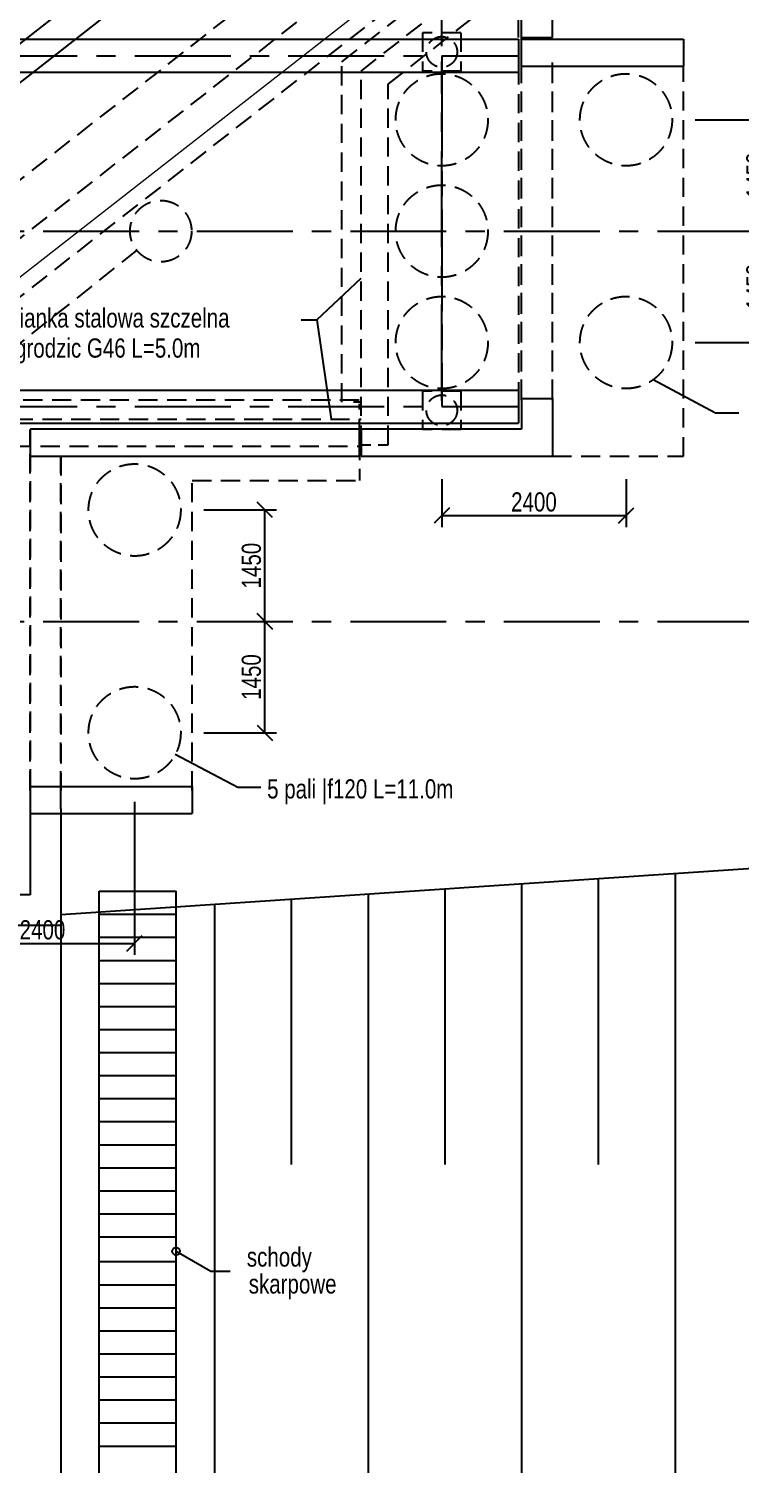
# Model space of a CAD drawing. Header units: millimetres. Extents: x -1069826 to 2704411, y -432732 to 412301.
# Drawn here: x 477732 to 487002, y 21810 to 40499 of the extents above; entities that cross this region are included whole.
import ezdxf
from ezdxf.enums import TextEntityAlignment as Align

# ---------------------------------------------------------------- set-up
doc = ezdxf.new("R2010")
doc.units = ezdxf.units.MM
doc.header["$LTSCALE"] = 1000
doc.header["$MEASUREMENT"] = 0
doc.linetypes.add('CENTER', pattern=[2, 1.25, -0.25, 0.25, -0.25])
doc.linetypes.add('HIDDEN', pattern=[0.375, 0.25, -0.125])
for name, color, linetype in [('0-RAM-T', 7, 'Continuous'), ('0-T', 7, 'Continuous'), ('61_RZEDNE-T', 7, 'Continuous'), ('AAA_WIADUKT', 7, 'Continuous'), ('DROGO-T', 7, 'Continuous'), ('DROGOWA', 7, 'Continuous'), ('WIADUKT', 7, 'Continuous')]:
    doc.layers.add(name, color=color, linetype=linetype)
doc.styles.add('CDMSTYLE', font='CDMSIMPL', dxfattribs={"width": 0.8, "bigfont": 'CDMBIGPL'})
doc.dimstyles.new('CDMOG-MM-100', dxfattribs={"dimscale": 100, "dimtxt": 2.5, "dimasz": 2, "dimexe": 1.5, "dimexo": 3, "dimgap": 0.5, "dimtad": 1, "dimdec": 0, "dimrnd": 1, "dimzin": 1, "dimdsep": 46, "dimtxsty": 'CDMSTYLE', "dimblk": 'OBLIQUE', "dimblk1": 'OBLIQUE', "dimblk2": 'OBLIQUE', "dimsah": 1, "dimcen": -2.5, "dimclrd": 9, "dimclre": 9, "dimclrt": 9, "dimadec": 0, "dimazin": 0, "dimtfac": 1, "dimtmove": 2, "dimatfit": 3, "dimldrblk": 'OBLIQUE', "dimfxl": 1, "dimtvp": 1, "dimtolj": 1, "dimtzin": 0, "dimarcsym": 0})
doc.dimstyles.new('CDMOG-MM-100$2', dxfattribs={"dimscale": 100, "dimtxt": 2.5, "dimasz": 2, "dimexe": 1.5, "dimexo": 5, "dimgap": 0.5, "dimtad": 1, "dimdec": 0, "dimrnd": 1, "dimzin": 1, "dimdsep": 46, "dimtxsty": 'CDMSTYLE', "dimblk": 'OBLIQUE', "dimblk1": 'CLOSED', "dimblk2": 'CLOSED', "dimsah": 1, "dimtsz": 1, "dimcen": -2.5, "dimclrd": 9, "dimclre": 9, "dimclrt": 9, "dimadec": 0, "dimazin": 0, "dimtfac": 1, "dimtmove": 2, "dimatfit": 3, "dimldrblk": 'CLOSED', "dimfxl": 1, "dimtvp": 1, "dimtolj": 1, "dimtzin": 0, "dimarcsym": 0})
doc.dimstyles.new('CDMOG-MM-200$7', dxfattribs={"dimscale": 200, "dimtxt": 2.5, "dimasz": 1, "dimexe": 1.5, "dimexo": 5, "dimgap": 0.5, "dimtad": 1, "dimdec": 0, "dimrnd": 1, "dimzin": 1, "dimdsep": 46, "dimtxsty": 'CDMSTYLE', "dimblk": 'OBLIQUE', "dimblk1": 'NONE', "dimblk2": 'NONE', "dimsah": 1, "dimtsz": 1, "dimcen": -2.5, "dimclrd": 9, "dimclre": 9, "dimclrt": 9, "dimadec": 0, "dimazin": 0, "dimtfac": 1, "dimtmove": 2, "dimatfit": 3, "dimldrblk": 'NONE', "dimfxl": 1, "dimtvp": 1, "dimtolj": 1, "dimtzin": 0, "dimarcsym": 0})

# ---------------------------------------------------------------- blocks, each defined once
blk = doc.blocks.new('*D627')
at = {"color": 9, "linetype": 'ByBlock', "transparency": 16777216}
blk.add_arc((461161, 32784), 3007, 0, 37.9933, dxfattribs=at)
for points in [[(463628, 34457), (463680, 34498), (463531, 34635)], [(464202, 32984), (464135, 32984), (464168, 32784)]]:
    blk.add_solid(points, dxfattribs=at)
at = {"layer": 'Defpoints', "color": 0, "linetype": 'ByBlock', "transparency": 16777216}
for p in [(488819, 54388), (464095, 33443), (427923, 32784), (508072, 32784), (436541, 13553)]:
    blk.add_point(p, dxfattribs=at)
at = {"color": 9, "linetype": 'ByBlock', "transparency": 16777216, "insert": (464070, 34075), "char_height": 250, "attachment_point": 5, "rotation": 293.9454, "style": 'CDMSTYLE'}
blk.add_mtext('\\A1;38°', dxfattribs=at)
blk = doc.blocks.new('_CLOSED')
at = {"color": 0, "linetype": 'ByBlock'}
for p, q in [((-1, 0.167), (0, 0)), ((-1, 0.167), (-1, -0.167)), ((0, 0), (-1, -0.167))]:
    blk.add_line(p, q, dxfattribs=at)
blk = doc.blocks.new('_OBLIQUE')
at = {"color": 0, "linetype": 'ByBlock'}
blk.add_line((-0.5, -0.5), (0.5, 0.5), dxfattribs=at)
blk = doc.blocks.new('*D628')
at = {"color": 9, "linetype": 'ByBlock', "transparency": 16777216}
blk.add_arc((467665, 37864), 3487, 0, 37.9933, dxfattribs=at)
for points in [[(470510, 39832), (470563, 39873), (470413, 40011)], [(471186, 38064), (471119, 38064), (471152, 37864)]]:
    blk.add_solid(points, dxfattribs=at)
at = {"layer": 'Defpoints', "color": 0, "linetype": 'ByBlock', "transparency": 16777216}
for p in [(488819, 54388), (471067, 38628), (427923, 37864), (508072, 37864), (436541, 13553)]:
    blk.add_point(p, dxfattribs=at)
at = {"color": 9, "linetype": 'ByBlock', "transparency": 16777216, "insert": (471128, 39056), "char_height": 250, "attachment_point": 5, "rotation": 288.9966, "style": 'CDMSTYLE'}
blk.add_mtext('\\A1;38°', dxfattribs=at)
blk = doc.blocks.new('*D630')
at = {"color": 9, "linetype": 'ByBlock', "transparency": 16777216}
for p, q in [((452114, 40274), (452114, 42255)), ((483114, 40274), (483114, 42255)), ((452114, 42105), (483114, 42105))]:
    blk.add_line(p, q, dxfattribs=at)
at = {"layer": 'Defpoints', "color": 0, "linetype": 'ByBlock', "transparency": 16777216}
for p in [(483114, 42105), (452114, 39974), (483114, 39974)]:
    blk.add_point(p, dxfattribs=at)
at = {"color": 9, "linetype": 'ByBlock', "transparency": 16777216, "xscale": 200, "yscale": 200, "zscale": 200, "rotation": 180}
blk.add_blockref('_OBLIQUE', (452114, 42105), dxfattribs=at)
at = {"color": 9, "linetype": 'ByBlock', "transparency": 16777216, "xscale": 200, "yscale": 200, "zscale": 200}
blk.add_blockref('_OBLIQUE', (483114, 42105), dxfattribs=at)
at = {"color": 9, "linetype": 'ByBlock', "transparency": 16777216, "insert": (469393, 42280), "char_height": 250, "attachment_point": 5, "style": 'CDMSTYLE'}
blk.add_mtext('\\A1;\\C1;31000', dxfattribs=at)
blk = doc.blocks.new('*D633')
at = {"color": 9, "linetype": 'ByBlock', "transparency": 16777216}
for p, q in [((452114, 40274), (452114, 42255)), ((483114, 40274), (483114, 42255)), ((452114, 42105), (483114, 42105))]:
    blk.add_line(p, q, dxfattribs=at)
at = {"layer": 'Defpoints', "color": 0, "linetype": 'ByBlock', "transparency": 16777216}
for p in [(483114, 42105), (452114, 39974), (483114, 39974)]:
    blk.add_point(p, dxfattribs=at)
at = {"color": 9, "linetype": 'ByBlock', "transparency": 16777216, "xscale": 200, "yscale": 200, "zscale": 200, "rotation": 180}
blk.add_blockref('_OBLIQUE', (452114, 42105), dxfattribs=at)
at = {"color": 9, "linetype": 'ByBlock', "transparency": 16777216, "xscale": 200, "yscale": 200, "zscale": 200}
blk.add_blockref('_OBLIQUE', (483114, 42105), dxfattribs=at)
at = {"color": 9, "linetype": 'ByBlock', "transparency": 16777216, "insert": (469393, 42280), "char_height": 250, "attachment_point": 5, "style": 'CDMSTYLE'}
blk.add_mtext('\\A1;\\C1;31000', dxfattribs=at)
blk = doc.blocks.new('_NONE')
at = {"color": 0, "linetype": 'ByBlock'}
blk.add_circle((0, 0), 0.25, dxfattribs=at)
blk = doc.blocks.new('*D865')
at = {"color": 9, "linetype": 'ByBlock', "transparency": 16777216}
for p, q in [((486414, 39314), (487531, 39314)), ((487381, 39314), (487381, 37864)), ((486414, 37864), (487531, 37864))]:
    blk.add_line(p, q, dxfattribs=at)
at = {"layer": 'Defpoints', "color": 0, "linetype": 'ByBlock', "transparency": 16777216}
for p in [(486114, 39314), (486114, 37864), (487381, 37864)]:
    blk.add_point(p, dxfattribs=at)
at = {"color": 9, "linetype": 'ByBlock', "transparency": 16777216, "xscale": 200, "yscale": 200, "zscale": 200}
for p, rotation in [((487381, 39314), 90), ((487381, 37864), 270)]:
    blk.add_blockref('_OBLIQUE', p, dxfattribs=dict(at, rotation=rotation))
at = {"color": 9, "linetype": 'ByBlock', "transparency": 16777216, "insert": (487206, 38589), "char_height": 250, "attachment_point": 5, "rotation": 90, "style": 'CDMSTYLE'}
blk.add_mtext('\\A1;1450', dxfattribs=at)
blk = doc.blocks.new('*D866')
at = {"color": 9, "linetype": 'ByBlock', "transparency": 16777216}
for p, q in [((487381, 37864), (487381, 36414)), ((486414, 36414), (487531, 36414))]:
    blk.add_line(p, q, dxfattribs=at)
at = {"layer": 'Defpoints', "color": 0, "linetype": 'ByBlock', "transparency": 16777216}
for p in [(486114, 37864), (486114, 36414), (487381, 36414)]:
    blk.add_point(p, dxfattribs=at)
at = {"color": 9, "linetype": 'ByBlock', "transparency": 16777216, "xscale": 200, "yscale": 200, "zscale": 200}
for p, rotation in [((487381, 37864), 90), ((487381, 36414), 270)]:
    blk.add_blockref('_OBLIQUE', p, dxfattribs=dict(at, rotation=rotation))
at = {"color": 9, "linetype": 'ByBlock', "transparency": 16777216, "insert": (487206, 37139), "char_height": 250, "attachment_point": 5, "rotation": 90, "style": 'CDMSTYLE'}
blk.add_mtext('\\A1;1450', dxfattribs=at)
blk = doc.blocks.new('*D867')
at = {"color": 9, "linetype": 'ByBlock', "transparency": 16777216}
for p, q in [((483114, 34634), (483114, 34012)), ((485514, 34634), (485514, 34012)), ((483114, 34162), (485514, 34162))]:
    blk.add_line(p, q, dxfattribs=at)
at = {"layer": 'Defpoints', "color": 0, "linetype": 'ByBlock', "transparency": 16777216}
for p in [(483114, 34934), (485514, 34934), (485514, 34162)]:
    blk.add_point(p, dxfattribs=at)
at = {"color": 9, "linetype": 'ByBlock', "transparency": 16777216, "xscale": 200, "yscale": 200, "zscale": 200, "rotation": 180}
blk.add_blockref('_OBLIQUE', (483114, 34162), dxfattribs=at)
at = {"color": 9, "linetype": 'ByBlock', "transparency": 16777216, "xscale": 200, "yscale": 200, "zscale": 200}
blk.add_blockref('_OBLIQUE', (485514, 34162), dxfattribs=at)
at = {"color": 9, "linetype": 'ByBlock', "transparency": 16777216, "insert": (484314, 34337), "char_height": 250, "attachment_point": 5, "style": 'CDMSTYLE'}
blk.add_mtext('\\A1;2400', dxfattribs=at)
blk = doc.blocks.new('*D868')
at = {"color": 9, "linetype": 'ByBlock', "transparency": 16777216}
for p, q in [((480012, 32784), (480959, 32784)), ((480809, 31334), (480809, 32784)), ((480012, 31334), (480959, 31334))]:
    blk.add_line(p, q, dxfattribs=at)
at = {"layer": 'Defpoints', "color": 0, "linetype": 'ByBlock', "transparency": 16777216}
for p in [(479712, 32784), (480809, 32784), (479712, 31334)]:
    blk.add_point(p, dxfattribs=at)
at = {"color": 9, "linetype": 'ByBlock', "transparency": 16777216, "xscale": 200, "yscale": 200, "zscale": 200}
for p, rotation in [((480809, 32784), 90), ((480809, 31334), 270)]:
    blk.add_blockref('_OBLIQUE', p, dxfattribs=dict(at, rotation=rotation))
at = {"color": 9, "linetype": 'ByBlock', "transparency": 16777216, "insert": (480634, 32059), "char_height": 250, "attachment_point": 5, "rotation": 90, "style": 'CDMSTYLE'}
blk.add_mtext('\\A1;1450', dxfattribs=at)
blk = doc.blocks.new('*D869')
at = {"color": 9, "linetype": 'ByBlock', "transparency": 16777216}
for p, q in [((480012, 34234), (480959, 34234)), ((480809, 32784), (480809, 34234))]:
    blk.add_line(p, q, dxfattribs=at)
at = {"layer": 'Defpoints', "color": 0, "linetype": 'ByBlock', "transparency": 16777216}
for p in [(479712, 34234), (480809, 34234), (479712, 32784)]:
    blk.add_point(p, dxfattribs=at)
at = {"color": 9, "linetype": 'ByBlock', "transparency": 16777216, "xscale": 200, "yscale": 200, "zscale": 200}
for p, rotation in [((480809, 34234), 90), ((480809, 32784), 270)]:
    blk.add_blockref('_OBLIQUE', p, dxfattribs=dict(at, rotation=rotation))
at = {"color": 9, "linetype": 'ByBlock', "transparency": 16777216, "insert": (480634, 33509), "char_height": 250, "attachment_point": 5, "rotation": 90, "style": 'CDMSTYLE'}
blk.add_mtext('\\A1;1450', dxfattribs=at)
blk = doc.blocks.new('*D870')
at = {"color": 9, "linetype": 'ByBlock', "transparency": 16777216}
for p, q in [((479112, 30434), (479112, 28442)), ((476712, 28592), (479112, 28592))]:
    blk.add_line(p, q, dxfattribs=at)
at = {"layer": 'Defpoints', "color": 0, "linetype": 'ByBlock', "transparency": 16777216}
for p in [(479112, 30734), (476712, 30257), (479112, 28592)]:
    blk.add_point(p, dxfattribs=at)
at = {"color": 9, "linetype": 'ByBlock', "transparency": 16777216, "xscale": 200, "yscale": 200, "zscale": 200, "rotation": 180}
blk.add_blockref('_OBLIQUE', (476712, 28592), dxfattribs=at)
at = {"color": 9, "linetype": 'ByBlock', "transparency": 16777216, "xscale": 200, "yscale": 200, "zscale": 200}
blk.add_blockref('_OBLIQUE', (479112, 28592), dxfattribs=at)
at = {"color": 9, "linetype": 'ByBlock', "transparency": 16777216, "insert": (477912, 28767), "char_height": 250, "attachment_point": 5, "style": 'CDMSTYLE'}
blk.add_mtext('\\A1;2400', dxfattribs=at)

msp = doc.modelspace()

# ---------------------------------------------------------------- linework, layer by layer
at = {"layer": '0-RAM-T', "color": 1, "linetype": 'HIDDEN'}
for centre in [(483113.5781, 39313.7925), (485513.5781, 39313.7925), (483113.5781, 37863.7925), (483113.5781, 36413.7925), (485513.5781, 36413.7925), (479112.322, 34233.7925), (479112.322, 31333.7925)]:
    msp.add_circle(centre, 600, dxfattribs=at)
at = {"layer": '0-T', "color": 1, "linetype": 'Continuous'}
for p, q in [((484553.5781, 40383.7925), (484553.5781, 41322.0382)), ((484153.5781, 40303.7925), (484153.5781, 41273.7925)), ((484153.5781, 40386.7925), (484153.5781, 41273.7925)), ((484153.5781, 40011.7925), (484153.5781, 40386.7925)), ((486263.5781, 40361.7925), (486263.5781, 40011.7925)), ((484153.5781, 35683.7925), (484553.5781, 35683.7925)), ((484153.5781, 35663.7925), (484153.5781, 35283.7925)), ((484553.5781, 35683.7925), (484553.5781, 34933.7925)), ((477752.322, 30633.7925), (479862.322, 30633.7925)), ((477752.322, 30623.7925), (477752.322, 30285.7925)), ((478152.322, 30343.7925), (478152.322, 30623.7925)), ((479862.322, 30633.7925), (479862.322, 30283.7925)), ((477752.322, 30343.7925), (477752.322, 29266.7925)), ((477752.322, 30343.7925), (477752.322, 29223.7925)), ((477752.322, 30283.7925), (479862.322, 30283.7925)), ((478152.322, 30343.7925), (478152.322, 28966.7925)), ((478152.322, 30283.7925), (478152.322, 28823.7925)), ((477752.322, 29223.7925), (475412.322, 29223.7858)), ((478152.322, 28823.7925), (475412.322, 28823.7925))]:
    msp.add_line(p, q, dxfattribs=at)
at = {"layer": '0-T', "color": 9, "linetype": 'Continuous'}
for p, q in [((484113.5781, 40383.7925), (484113.5781, 41223.7925)), ((478152.322, 28966.7925), (495323.9456, 30113.0667)), ((484152.322, 29367.3163), (484152.322, 19609.5664)), ((485152.322, 29434.0703), (485152.322, 25714.3967)), ((486152.322, 29500.8243), (486152.322, 19569.1982)), ((481152.322, 29167.0544), (481152.322, 25714.3967)), ((482152.322, 29233.8084), (482152.322, 19569.1982)), ((483152.322, 29300.5624), (483152.322, 25714.3967)), ((480152.322, 29100.3004), (480152.322, 19022.2077)), ((478152.322, 28966.7925), (478152.322, 19022.2077)), ((478152.322, 28966.7925), (478152.322, 18868.672))]:
    msp.add_line(p, q, dxfattribs=at)
at = {"layer": '0-T', "color": 40, "linetype": 'HIDDEN'}
for p, q in [((483363.5781, 40446.7925), (482863.5781, 40446.7925)), ((482863.5781, 40446.7925), (482863.5781, 39946.7925)), ((483363.5781, 40446.7925), (483363.5781, 39946.7925)), ((483363.5781, 39946.7925), (482863.5781, 39946.7925)), ((483363.5781, 35780.7925), (482863.5781, 35780.7925)), ((482863.5781, 35780.7925), (482863.5781, 35280.7925)), ((483363.5781, 35780.7925), (483363.5781, 35280.7925)), ((483363.5781, 35280.7925), (482863.5781, 35280.7925))]:
    msp.add_line(p, q, dxfattribs=at)
at = {"layer": '0-T', "color": 1, "linetype": 'HIDDEN'}
msp.add_line((484113.5781, 40023.7925), (484113.5781, 35795.7925), dxfattribs=at)
msp.add_line((484113.5781, 40023.7925), (484113.5781, 35795.7925), dxfattribs=at)
at = {"layer": '0-T', "color": 1, "linetype": 'Continuous'}
for points in [[(477752.322, 35283.7925), (477752.322, 34933.7925), (482043.5781, 34933.7925), (482043.5781, 35283.7925), (477752.322, 35283.7925)], [(484153.5781, 35283.7925), (482063.5781, 35283.7925), (482063.5781, 34933.7925)]]:
    msp.add_lwpolyline(points, dxfattribs=at)
at = {"layer": '0-T', "color": 40, "linetype": 'HIDDEN'}
for centre in [(483113.5781, 40196.7925), (483113.5781, 35530.7925)]:
    msp.add_circle(centre, 200, dxfattribs=at)
at = {"layer": '61_RZEDNE-T', "color": 1, "linetype": 'Continuous'}
for p, q in [((478652.322, 18748.0181), (478652.322, 29270.682)), ((478652.322, 29270.682), (479652.322, 29270.682)), ((479652.322, 18748.0181), (479652.322, 29270.682))]:
    msp.add_line(p, q, dxfattribs=at)
at = {"layer": '61_RZEDNE-T', "color": 9, "linetype": 'Continuous'}
for p, q in [((478652.322, 28970.682), (479652.322, 28970.682)), ((478652.322, 28670.682), (479652.322, 28670.682)), ((478652.322, 28370.682), (479652.322, 28370.682)), ((478652.322, 28370.682), (479652.322, 28370.682)), ((478652.322, 28070.682), (479652.322, 28070.682)), ((478652.322, 27770.682), (479652.322, 27770.682)), ((478652.322, 27470.682), (479652.322, 27470.682)), ((478652.322, 27470.682), (479652.322, 27470.682)), ((478652.322, 27170.682), (479652.322, 27170.682)), ((478652.322, 26870.682), (479652.322, 26870.682)), ((478652.322, 26570.682), (479652.322, 26570.682)), ((478652.322, 26570.682), (479652.322, 26570.682)), ((478652.322, 26270.682), (479652.322, 26270.682)), ((478652.322, 25970.682), (479652.322, 25970.682)), ((478652.322, 25670.682), (479652.322, 25670.682)), ((478652.322, 25670.682), (479652.322, 25670.682)), ((478652.322, 25370.682), (479652.322, 25370.682)), ((478652.322, 25070.682), (479652.322, 25070.682)), ((478652.322, 24770.682), (479652.322, 24770.682)), ((478652.322, 24448.0181), (479652.322, 24448.0181)), ((478652.322, 24148.0181), (479652.322, 24148.0181)), ((478652.322, 23848.0181), (479652.322, 23848.0181)), ((478652.322, 23848.0181), (479652.322, 23848.0181)), ((478652.322, 23548.0181), (479652.322, 23548.0181)), ((478652.322, 23248.0181), (479652.322, 23248.0181)), ((478652.322, 22948.0181), (479652.322, 22948.0181)), ((478652.322, 22948.0181), (479652.322, 22948.0181)), ((478652.322, 22648.0181), (479652.322, 22648.0181)), ((478652.322, 22348.0181), (479652.322, 22348.0181)), ((478652.322, 22048.0181), (479652.322, 22048.0181)), ((478652.322, 22048.0181), (479652.322, 22048.0181))]:
    msp.add_line(p, q, dxfattribs=at)
at = {"layer": 'AAA_WIADUKT', "color": 9, "linetype": 'Continuous', "lineweight": 25}
for p, q in [((495642.3986, 54387.6234), (454417.7851, 22187.2142)), ((496292.2039, 54387.6234), (454664.0127, 21871.981))]:
    msp.add_line(p, q, dxfattribs=at)
at = {"layer": 'AAA_WIADUKT', "color": 1, "linetype": 'HIDDEN'}
for p, q in [((482063.5781, 39948.1133), (484272.8678, 41673.7821)), ((482413.5781, 39777.3814), (484841.4475, 41673.7821)), ((481813.5781, 40070.0646), (483505.9939, 41392.0049)), ((481813.5781, 35636.7911), (481813.5781, 40070.0646)), ((484153.5781, 35683.7925), (484153.5781, 40011.7925)), ((484153.5781, 35663.7925), (484153.5781, 40011.7925)), ((484553.5781, 35663.7925), (484553.5781, 40063.7925)), ((484553.5781, 35683.7925), (484553.5781, 40063.7925)), ((486263.5781, 34933.7925), (486263.5781, 40011.7925)), ((482063.5781, 35083.7925), (482063.5781, 39948.1133)), ((482413.5781, 35083.7925), (482413.5781, 39777.3814)), ((475412.322, 35666.7023), (482043.5781, 35666.7911)), ((482063.5781, 35636.7911), (481963.5781, 35636.7911)), ((482043.5781, 35166.7516), (482043.5784, 35616.7911)), ((475662.322, 35416.7516), (482063.5781, 35416.7516)), ((477752.322, 30583.7925), (477752.322, 35273.7925)), ((476012.322, 35066.7516), (482043.5781, 35066.7516)), ((477752.322, 34983.7925), (477752.322, 30583.7925)), ((482043.5781, 34983.7925), (482043.5795, 34881.5465)), ((482063.5781, 35083.7925), (482190.5182, 35083.7925)), ((482286.6381, 35083.7925), (482413.5781, 35083.7925)), ((478152.322, 34933.7925), (478152.322, 30583.7925)), ((478152.322, 30583.7925), (478152.322, 34933.7925)), ((482043.5817, 34770.9584), (482043.583, 34616.7911)), ((484553.5781, 34933.7925), (486263.5781, 34933.7925)), ((479862.322, 34616.7619), (482043.583, 34616.7911)), ((479862.322, 30583.7925), (479862.322, 34616.7619))]:
    msp.add_line(p, q, dxfattribs=at)
at = {"layer": 'AAA_WIADUKT', "color": 1, "linetype": 'Continuous', "lineweight": 25}
for p, q in [((451113.5781, 40361.7925), (484113.5781, 40361.7925)), ((451113.5781, 39931.7925), (484113.5781, 39931.7925)), ((451113.5781, 35795.7925), (484113.5781, 35795.7925)), ((451113.5781, 35365.7925), (484113.5781, 35365.7925))]:
    msp.add_line(p, q, dxfattribs=at)
at = {"layer": 'AAA_WIADUKT', "color": 1, "linetype": 'Continuous'}
for p, q in [((484113.5781, 40361.7925), (484113.5781, 39931.7925)), ((484153.5781, 40361.7925), (486263.5781, 40361.7925)), ((484153.5781, 40011.7925), (486263.5781, 40011.7925)), ((484113.5781, 35795.7925), (484113.5781, 35363.7925))]:
    msp.add_line(p, q, dxfattribs=at)
at = {"layer": 'AAA_WIADUKT', "color": 1, "linetype": 'CENTER', "lineweight": 25}
for p, q in [((451113.5781, 40146.7925), (484113.5781, 40146.7925)), ((451113.5781, 35580.7925), (484113.5781, 35580.7925))]:
    msp.add_line(p, q, dxfattribs=at)
at = {"layer": 'AAA_WIADUKT', "color": 2, "linetype": 'CENTER'}
for p, q in [((483113.5781, 40146.7925), (483113.5781, 35580.7925)), ((483113.5781, 35656.7925), (483113.5781, 40070.7925))]:
    msp.add_line(p, q, dxfattribs=at)
at = {"layer": 'AAA_WIADUKT', "color": 1, "linetype": 'CENTER'}
msp.add_line((483113.5781, 40070.7925), (483113.5781, 35656.7925), dxfattribs=at)
at = {"layer": 'AAA_WIADUKT', "color": 2, "linetype": 'CENTER', "lineweight": 25}
for p, q in [((427922.5601, 37863.7925), (508072.2176, 37863.7925)), ((427922.5601, 32783.7925), (508072.2176, 32783.7925))]:
    msp.add_line(p, q, dxfattribs=at)
at = {"layer": 'AAA_WIADUKT', "color": 5, "linetype": 'Continuous', "lineweight": 25}
msp.add_line((482163.5781, 35324.2925), (482163.0781, 35323.7925), dxfattribs=at)
at = {"layer": 'DROGO-T', "color": 9, "linetype": 'Continuous'}
for p, q in [((481485.7987, 36710.229), (482063.5781, 37253.6349)), ((481280.5032, 36710.229), (481485.7987, 36710.229)), ((481485.7987, 36710.229), (481674.4592, 35416.7516)), ((486680.03, 35495.2963), (485865.4051, 35927.7701)), ((486981.1101, 35495.2963), (486680.03, 35495.2963)), ((480456.896, 30619.9756), (479642.2711, 31052.4494)), ((480757.9761, 30619.9756), (480456.896, 30619.9756))]:
    msp.add_line(p, q, dxfattribs=at)
at = {"layer": 'DROGOWA', "color": 1, "linetype": 'Continuous', "lineweight": 18}
msp.add_line((499541.2303, 54387.6234), (455895.2104, 20295.8617), dxfattribs=at)
at = {"layer": 'DROGOWA', "color": 9, "linetype": 'HIDDEN'}
for p, q in [((490973.5413, 48964.3318), (459559.4896, 24426.92)), ((491268.7188, 48433.5528), (459298.3646, 23461.615)), ((491563.8963, 47902.7738), (460298.1724, 23481.2204)), ((479140.2786, 37614.9242), (467787.146, 28592.376))]:
    msp.add_line(p, q, dxfattribs=at)
msp.add_circle((479453.4313, 37863.7925), 400, dxfattribs=at)
at = {"layer": 'WIADUKT', "color": 1, "linetype": 'Continuous'}
for p, q in [((484153.5781, 40383.7925), (484553.5781, 40383.7925)), ((482063.5781, 34933.7925), (484553.5781, 34933.7925))]:
    msp.add_line(p, q, dxfattribs=at)

# ---------------------------------------------------------------- texts
at = {"layer": '0-T', "color": 1, "linetype": 'Continuous', "style": 'CDMSTYLE', "width": 0.8}
for s, p in [('ścianka stalowa szczelna', (477346.3035, 36609.33)), ('z grodzic G46 L=5.0m', (477346.3035, 36217.209)), ('5 pali |f120 L=11.0m', (480838.3209, 30477.8353))]:
    msp.add_text(s, height=250, dxfattribs=at).set_placement(p)
at = {"layer": 'AAA_WIADUKT', "color": 1, "linetype": 'Continuous', "style": 'CDMSTYLE', "width": 0.8}
for s, p in [('schody', (481421.3891, 24383.6552)), ('skarpowe', (481743.0744, 24033.2397))]:
    msp.add_text(s, height=250, dxfattribs=at).set_placement(p, align=Align.RIGHT)

# ---------------------------------------------------------------- dimensions: what is measured, and where the dimension line sits
at = {"layer": '0-T', "color": 9, "linetype": 'Continuous'}
dim = msp.add_linear_dim(base=(483113.5781, 42104.7616), p1=(452113.5781, 39973.7925), p2=(483113.5781, 39973.7925), text='\\C1;<>', dimstyle='CDMOG-MM-100', dxfattribs=at)
dim.commit()
dim.dimension.update_dxf_attribs({"geometry": '*D630', "text_midpoint": (469393.2375, 42279.7616), "dimtype": 160})
at = {"layer": '0-T', "color": 6, "linetype": 'Continuous'}
dim = msp.add_linear_dim(base=(483113.5781, 42104.7616), p1=(452113.5781, 39973.7925), p2=(483113.5781, 39973.7925), text='\\C1;<>', dimstyle='CDMOG-MM-100', dxfattribs=at)
dim.commit()
dim.dimension.update_dxf_attribs({"geometry": '*D633', "text_midpoint": (469393.2375, 42279.7616), "dimtype": 160})
at = {"layer": 'DROGO-T', "color": 1, "linetype": 'Continuous'}
dim = msp.add_angular_dim_2l(base=(464095.2057, 33443.1051), line1=((488819.4431, 54387.6234), (436541.3235, 13553.3573)), line2=((427922.5601, 32783.7925), (508072.2176, 32783.7925)), dimstyle='CDMOG-MM-100$2', override={"dimazin": 1}, dxfattribs=at)
dim.commit()
dim.dimension.update_dxf_attribs({"geometry": '*D627', "text_midpoint": (464069.6691, 34075.4435), "dimtype": 162})
dim = msp.add_angular_dim_2l(base=(471067.3688, 38628.3775), line1=((488819.4431, 54387.6234), (436541.3235, 13553.3573)), line2=((427922.5601, 37863.7925), (508072.2176, 37863.7925)), dimstyle='CDMOG-MM-100$2', override={"dimazin": 1}, dxfattribs=at)
dim.commit()
dim.dimension.update_dxf_attribs({"geometry": '*D628', "text_midpoint": (471127.7506, 39055.9588)})
at = {"layer": 'DROGO-T', "color": 4, "linetype": 'Continuous'}
for base, p1, p2, picture, middle in [((487380.8942, 37863.7925), (486113.5781, 39313.7925), (486113.5781, 37863.7925), '*D865', (487205.8942, 38588.7925)), ((480808.8386, 32783.7925), (479712.322, 31333.7925), (479712.322, 32783.7925), '*D868', (480633.8386, 32058.7925))]:
    dim = msp.add_linear_dim(base=base, p1=p1, p2=p2, angle=90, dimstyle='CDMOG-MM-100', dxfattribs=at)
    dim.commit()
    dim.dimension.update_dxf_attribs({"geometry": picture, "text_midpoint": middle})
for base, p1, p2, picture, middle in [((487380.8942, 36413.7925), (486113.5781, 37863.7925), (486113.5781, 36413.7925), '*D866', (487205.8942, 37138.7925)), ((480808.8386, 34233.7925), (479712.322, 32783.7925), (479712.322, 34233.7925), '*D869', (480633.8386, 33508.7925))]:
    dim = msp.add_linear_dim(base=base, p1=p1, p2=p2, angle=90, dimstyle='CDMOG-MM-100', override={"dimse1": 1}, dxfattribs=at)
    dim.commit()
    dim.dimension.update_dxf_attribs({"geometry": picture, "text_midpoint": middle})
dim = msp.add_linear_dim(base=(485513.5781, 34162.0249), p1=(483113.5781, 34933.7925), p2=(485513.5781, 34933.7925), dimstyle='CDMOG-MM-100', dxfattribs=at)
dim.commit()
dim.dimension.update_dxf_attribs({"geometry": '*D867', "text_midpoint": (484313.5781, 34337.0249)})
dim = msp.add_linear_dim(base=(479112.322, 28592.376), p1=(476712.322, 30257.248), p2=(479112.322, 30733.7925), dimstyle='CDMOG-MM-100', override={"dimse1": 1}, dxfattribs=at)
dim.commit()
dim.dimension.update_dxf_attribs({"geometry": '*D870', "text_midpoint": (477912.322, 28767.376)})

# ---------------------------------------------------------------- leaders
at = {"layer": 'AAA_WIADUKT', "color": 9, "linetype": 'Continuous'}
msp.add_leader([(479652.322, 24583.2518), (480105.0687, 24325.7762), (480355.0687, 24325.7762)], dimstyle='CDMOG-MM-200$7', dxfattribs=at)

doc.saveas('drawing.dxf')
